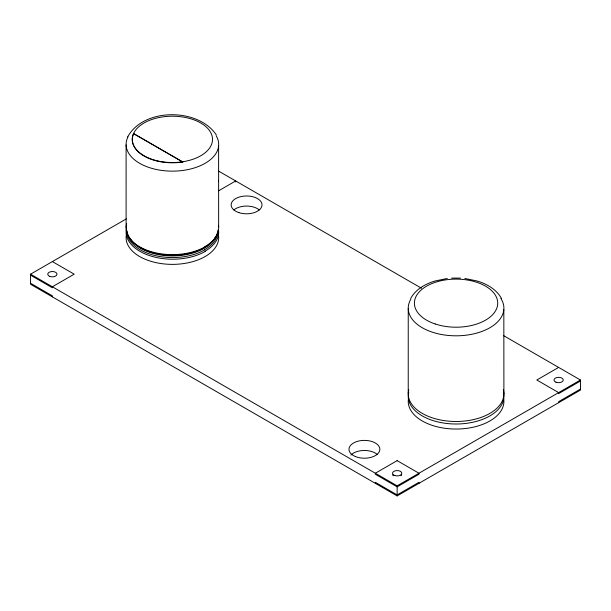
<?xml version="1.0" encoding="UTF-8"?>
<svg xmlns="http://www.w3.org/2000/svg" width="611" height="611" viewBox="0 0 611 611"><rect width="100%" height="100%" fill="white"/><g stroke="black" fill="none" stroke-linecap="round" stroke-linejoin="round"><path stroke-width="0.92" d="M126.103 227.559L126.11 144.906M408.232 393.866L408.24 308.7M127.416 137.399C142.921 107.559 198.262 107.643 216.271 134.878M410.707 298.397C415.572 289.492 424.958 284.13 434.375 281.197M503.663 335.676L580.45 380.011L580.45 390.085L397.15 495.918L30.55 284.26L30.55 274.179L126.332 218.883M218.7 190.754L235.67 180.955L235.67 181.963M558.63 367.41L536.809 380.011L558.63 392.606L558.63 393.614L580.45 381.02M30.55 274.179L397.15 485.837L580.45 380.011M580.45 389.077L558.63 401.679L558.63 402.687M434.833 281.045L447.283 278.471M451.651 278.097L460.48 278.097M464.856 278.471L477.298 281.045M477.764 281.197C487.173 284.13 496.56 289.492 501.425 298.397M218.7 171.156L421.514 288.247M133.641 133.633L182.773 161.999L133.641 133.633A40.12 23.165 0 0 0 144.02 156.004A40.12 23.165 0 0 0 182.773 161.999M52.37 261.584L74.191 274.179L52.37 286.78L52.37 287.789L30.55 275.187M30.55 283.252L52.37 295.854L52.37 296.862M503.831 309.708L503.899 393.866M218.608 145.876L218.646 226.88M418.97 483.316L418.97 482.308L397.15 494.91L375.33 482.308L375.33 483.316M397.15 485.837L397.15 495.918M401.679 474.793A4.628 2.673 0 0 1 400.961 475.763M393.339 475.763A4.628 2.673 0 0 1 392.621 474.793M218.455 180.673A4.628 2.673 0 0 1 218.455 181.23M350.928 455.058A15.428 8.905 0 0 1 377.132 454.332M233.868 209.924A15.428 8.905 0 0 1 259.293 209.924M503.327 397.165A47.834 27.617 0 0 1 457.295 429.037A47.834 27.617 0 0 1 408.492 398.571M500.883 298.542A47.834 27.617 0 0 1 456.638 335.813A47.834 27.617 0 0 1 410.867 299.161M503.342 392.17A47.826 27.617 0 0 1 456.073 424.003A47.826 27.617 0 0 1 408.797 392.17M503.342 389.658A47.826 27.617 0 0 1 456.073 421.483A47.826 27.617 0 0 1 408.797 389.658M216.134 135.673A46.291 26.724 0 0 1 173.493 171.133A46.291 26.724 0 0 1 127.974 136.887M218.433 234.884A46.291 26.724 0 0 1 170.805 264.357A46.291 26.724 0 0 1 126.783 233.066M215.683 236.61A44.74 25.83 0 0 1 173.532 255.91A44.74 25.83 0 0 1 129.731 237.878M217.478 232.501A45.527 26.189 -0.2 0 1 204.456 247.508M204.555 247.57A45.52 26.273 0 0 1 156.5 253.618A45.52 26.273 0 0 1 126.981 230.92M204.7 249.83A45.527 26.395 0.2 0 1 155.461 255.642A45.527 26.395 0.2 0 1 126.867 231.6M217.867 230.171A45.52 26.288 0 0 1 204.57 249.754M218.501 225.344A46.299 26.533 -0.4 0 1 204.876 246.661M205.12 246.798A46.276 26.701 0 0 1 144.387 249.173A46.283 26.708 0 0 1 126.668 223.741M205.365 251.312A46.299 26.937 0.4 0 1 151.711 256.284A46.299 26.937 0.4 0 1 126.607 228.102M218.463 229.713A46.276 26.708 0 0 1 205.105 251.159M397.15 460.641L375.33 473.235L375.33 474.243L397.15 486.845L418.97 474.243L418.97 473.235L397.15 460.641M394.836 475.549A4.628 2.673 0 0 0 401.778 473.235A4.628 2.673 0 0 0 394.836 470.921A4.628 2.673 0 0 0 394.836 475.549M49.659 276.348A4.628 2.673 0 0 0 56.976 274.454A4.628 2.673 0 0 0 50.484 271.742A4.628 2.673 0 0 0 49.659 276.348M555.911 382.173A4.628 2.673 0 0 0 563.235 380.286A4.628 2.673 0 0 0 556.743 377.567A4.628 2.673 0 0 0 555.911 382.173M355.365 456.516A15.428 8.905 0 0 0 379.767 450.223A15.428 8.905 0 0 0 358.122 441.165A15.428 8.905 0 0 0 355.365 456.516M238.87 212.605A15.428 8.905 0 0 0 262.012 204.891A15.428 8.905 0 0 0 238.87 197.177A15.428 8.905 0 0 0 238.87 212.605M435.238 323.99A41.663 24.05 0 0 0 497.728 303.155A41.663 24.05 0 0 0 435.238 282.328A41.663 24.05 0 0 0 435.238 323.99M150.062 158.616A40.12 23.165 0 0 0 212.422 140.92A40.12 23.165 0 0 0 154.69 118.587A40.12 23.165 0 0 0 150.062 158.616"/></g></svg>
